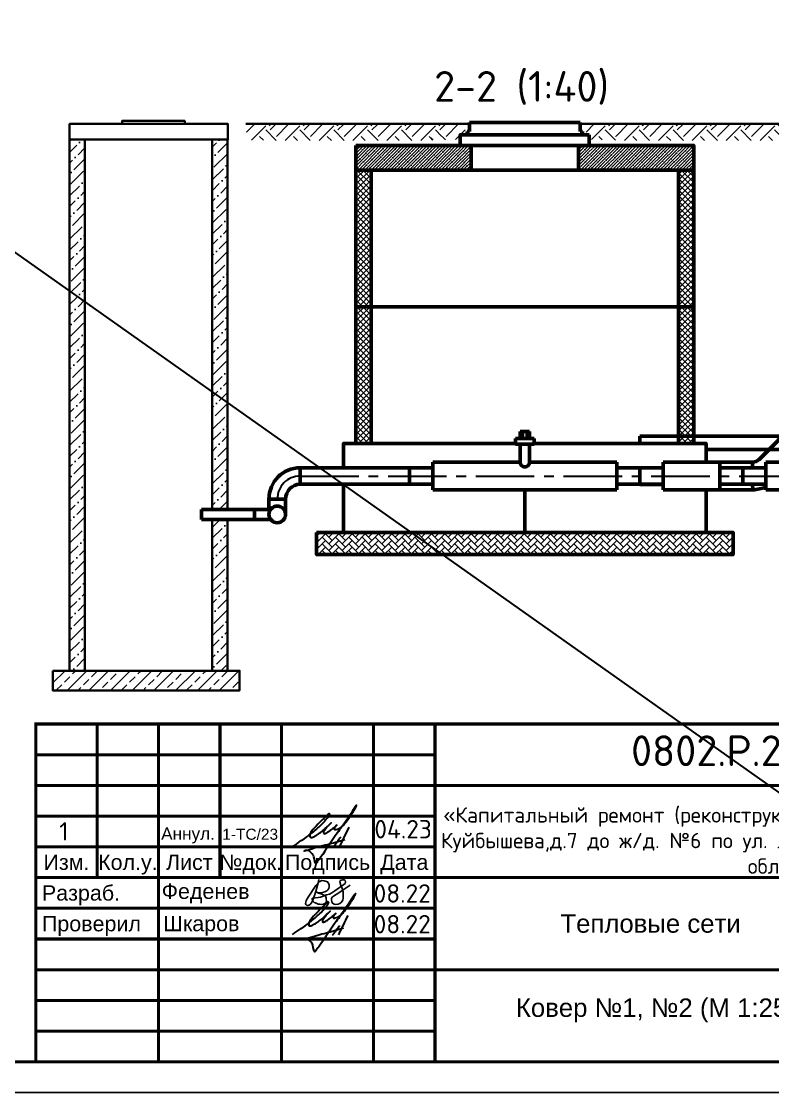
# Model space of a CAD drawing. Header units: metres. Extents: x 1642 to 8476, y 831 to 5441.
# Drawn here: x 4974.2 to 5096.5, y 1173.7 to 1348.1 of the extents above; entities that cross this region are included whole.
import ezdxf
from ezdxf.enums import TextEntityAlignment as Align

# ---------------------------------------------------------------- set-up
doc = ezdxf.new("R2010")
doc.units = ezdxf.units.M
doc.linetypes.add('осевая2', pattern=[28.575, 19.05, -3.175, 3.175, -3.175])
for name, color, linetype, lineweight in [('2 Рамка обычные', 1, 'Continuous', 60), ('3 Оъекты сущ.', 7, 'Continuous', 30), ('9 Размеры на геодезии', 5, 'Continuous', 40), ('Объекты проект.', 1, 'Continuous', 80), ('Осевая', 2, 'осевая2', 30), ('Размерный', 4, 'Continuous', 30), ('Размеры на чертеже', 250, 'Continuous', 25)]:
    doc.layers.add(name, color=color, linetype=linetype, lineweight=lineweight)
doc.layers.add('рамка', color=7, linetype='Continuous')
doc.layers.add('Штриховка', color=7, linetype='Continuous')
doc.styles.add('-ISOCPEUR-', font='isocpeur.ttf')
doc.styles.get("Standard").update_dxf_attribs({"font": 'arial.ttf'})
pattern_1 = [(45, (-78670.4375, 366173.3094), (0, 5.52427173), [3.90625, -3.90625]), (45, (-78671.4733, 366174.345), (0, 5.52427173), [3.90625, -3.90625]), (45, (-78672.509, 366175.381), (0, 5.52427173), [3.90625, -3.90625]), (135, (-78672.509, 366176.0715), (-5.52427173, 6e-16), [3.90625, -3.90625]), (135, (-78671.4733, 366177.1073), (-5.52427173, 6e-16), [3.90625, -3.90625]), (135, (-78670.4375, 366178.143), (-5.52427173, 6e-16), [3.90625, -3.90625])]

# ---------------------------------------------------------------- blocks, each defined once
blk = doc.blocks.new('*U330')
blk.add_lwpolyline([(0, 123), (594, 123), (594, -297), (0, -297)], close=True)
at = {"const_width": 0.5}
blk.add_lwpolyline([(20, 118), (589, 118), (589, -292), (20, -292)], close=True, dxfattribs=at)
for points in [[(404, -292), (404, -237), (589, -237)], [(414, -237), (414, -262)], [(424, -237), (424, -292)], [(434, -237), (434, -262)], [(444, -237), (444, -292)], [(459, -237), (459, -292)], [(469, -237), (469, -292)], [(404, -242), (469, -242)], [(404, -247), (469, -247)], [(469, -247), (589, -247)], [(404, -252), (469, -252)], [(404, -257), (469, -257)], [(404, -262), (589, -262)], [(404, -267), (469, -267)], [(404, -272), (469, -272)], [(404, -277), (469, -277)], [(469, -277), (589, -277)], [(404, -282), (469, -282)], [(404, -287), (469, -287)]]:
    blk.add_lwpolyline(points, dxfattribs=at)
for s, p in [('Изм.', (409, -259.5)), ('Кол.у.', (419, -259.5)), ('Лист', (429, -259.5)), ('№док.', (439, -259.5)), ('Подпись', (451.5, -259.5)), ('Дата', (464, -259.5))]:
    blk.add_text(s, height=2.5).set_placement(p, align=Align.MIDDLE_CENTER)
for s, p in [('Разраб.', (405, -264.5)), ('Проверил', (405, -269.5))]:
    blk.add_text(s, height=2.5).set_placement(p, align=Align.MIDDLE_LEFT)
at = {"insert": (527.34, -255.97), "char_height": 2.5, "width": 124.3112, "attachment_point": 5, "style": '-ISOCPEUR-'}
blk.add_mtext('\\pi3.21545;{\\C7;«Капитальный ремонт (реконструкция) тепловых сетей от ТК-8013 по ул. Куйбышева,д.7 до ж/д. №6 по ул. Луговая в ГО г. Рыбинск Ярославской области».}', dxfattribs=at)
blk.add_attdef('РАЗРАБОТАЛ', text='', height=2.5).set_placement((424.5, -264.22), align=Align.MIDDLE_LEFT)
at = {"flags": 8}
for tag, height, p in [('ДАТА', 2.5, (464.07, -264.4)), ('ЛИСТ', 3, (560.39, -271.92)), ('ЛИСТОВ', 3, (577.89, -271.92))]:
    blk.add_attdef(tag, text='', height=height, dxfattribs=at).set_placement(p, align=Align.MIDDLE_CENTER)
blk.add_attdef('ПРОВЕРИЛ', (424.75, -270.73), '', height=2.5)
for tag, p in [('ТЕПЛОВЫЕ_СЕТИ_001', (489.41, -270.98)), ('ИМЯ_ЧЕРТЕЖА_001', (492.54, -284.68))]:
    blk.add_attdef(tag, p, '', height=3, dxfattribs=at)
at = {"style": '-ISOCPEUR-', "flags": 8}
blk.add_attdef('ФОРМАТ', text='', height=3, dxfattribs=at).set_placement((554.97, -294.75), align=Align.MIDDLE_CENTER)
blk = doc.blocks.new('подпись')
at = {"lineweight": 30}
for points in [[(-0.82, -1.23), (-0.21, -0.8), (0.43, -0.36), (0.86, -0.08), (1.32, 0.25), (2, 0.77), (2.8, 1.4), (3.27, 1.83), (3.84, 2.36), (4.46, 3.07), (5.01, 3.73), (5.08, 3.95), (5.01, 4.03), (4.91, 4), (4.76, 3.88), (4.33, 3.49), (3.4, 2.58), (2.34, 1.43), (1.83, 0.48), (1.87, 0.23), (1.99, 0.16), (2.17, 0.16), (2.41, 0.25), (3.02, 0.6), (3.71, 1.09), (4.34, 1.62), (5.32, 2.55), (4.75, 1.98), (4.27, 1.36), (4.08, 1.05), (4.07, 0.85), (4.11, 0.78), (4.25, 0.78), (4.42, 0.84), (4.78, 1.05), (5.16, 1.3), (5.47, 1.51), (5.72, 1.73), (6.05, 1.99), (6.23, 2.18), (5.94, 1.88), (5.8, 1.63), (5.8, 1.5), (5.89, 1.44), (6.13, 1.46), (6.57, 1.6), (6.9, 1.79), (7.5, 2.39), (8.04, 3.08), (8.61, 3.92), (9.15, 4.76), (9.43, 5.33), (8, 3.26), (6.29, 0.88), (3.58, -3.07), (3.05, -3.8), (2.85, -4.05), (2.49, -2.98), (2.12, -2.39), (1.3, -1.96), (1.02, -2.03), (2.91, -1.44), (4.7, -0.96), (7.51, -0.15)], [(8.19, 1.85), (6.68, -1.27)], [(6.86, 0.23), (5.67, -1.43)]]:
    blk.add_spline(points, degree=3, dxfattribs=at)
blk = doc.blocks.new('Подпись Леха')
at = {"layer": 'рамка'}
blk.add_blockref('подпись', (2.7, 0.11), dxfattribs=at)

msp = doc.modelspace()

# ---------------------------------------------------------------- hatches: boundary and pattern name
h = msp.add_hatch()
h.set_pattern_fill('ANSI36', color=256, scale=0.39375)
h.set_pattern_definition([(45, (1169.8705, 5288.4025), (0.66299547, 2.4309834), [3.12539063, -0.62507813, 0, -0.62507813])])
h.paths.add_polyline_path([(4982.056, 1242.363), (4984.556, 1242.363), (4984.556, 1328.819), (4982.056, 1328.819)])
h = msp.add_hatch()
h.set_pattern_fill('ANSI36', color=256, scale=0.39375)
h.set_pattern_definition([(45, (1197.9549, 5308.2416), (0.66299547, 2.4309834), [3.12539063, -0.62507813, 0, -0.62507813])])
h.paths.add_polyline_path([(5007.774, 1328.819), (5005.274, 1328.819), (5005.274, 1285.018), (5007.774, 1285.018)])
h.paths.add_polyline_path([(5005.274, 1268.612), (5007.774, 1268.612), (5007.774, 1285.018), (5005.274, 1285.018)])
h.paths.add_polyline_path([(5007.774, 1266.987), (5005.274, 1266.987), (5005.274, 1242.363), (5007.774, 1242.363)])
h = msp.add_hatch()
h.set_pattern_fill('ANSI35', scale=0.115)
h.set_pattern_definition([(45, (1819.39045, 716.66), (-0.51636473, 0.51636473), []), (45, (1819.9068, 716.66), (-0.51636473, 0.51636473), [0.9128125, -0.1825625, 0, -0.1825625])])
h.paths.add_polyline_path([(5047.41, 1327.862), (5045.66, 1327.862), (5028.66, 1327.862), (5028.66, 1323.862), (5047.41, 1323.862)])
h.paths.add_polyline_path([(5083.66, 1327.862), (5064.91, 1327.862), (5064.91, 1323.862), (5083.66, 1323.862)])
h = msp.add_hatch()
h.set_pattern_fill('ANSI37', scale=0.20625)
h.set_pattern_definition([(45, (1863.1377, 731.4919), (-0.46304446, 0.46304446), []), (135, (1863.1377, 731.4919), (-0.46304446, -0.46304446), [])])
h.paths.add_polyline_path([(5028.66, 1301.612), (5031.16, 1301.612), (5031.16, 1323.862), (5028.66, 1323.862)])
h.paths.add_polyline_path([(5081.16, 1301.612), (5083.66, 1301.612), (5083.66, 1323.862), (5081.16, 1323.862)])
h = msp.add_hatch()
h.set_pattern_fill('ANSI37', scale=0.20625)
h.set_pattern_definition([(45, (1863.1377, 709.2419), (-0.46304446, 0.46304446), []), (135, (1863.1377, 709.2419), (-0.46304446, -0.46304446), [])])
h.paths.add_polyline_path([(5028.66, 1279.362), (5031.16, 1279.362), (5031.16, 1301.612), (5028.66, 1301.612)])
h.paths.add_polyline_path([(5081.16, 1279.362), (5083.66, 1279.362), (5083.66, 1301.612), (5081.16, 1301.612)])
h = msp.add_hatch()
h.set_pattern_fill('AR-HBONE', scale=0.0075)
h.set_pattern_definition([(45, (1819.39045, 716.66), (0, 1.07763073), [2.286, -0.762]), (135, (1819.9293, 717.1988), (1e-16, 1.07763073), [2.286, -0.762])])
h.paths.add_polyline_path([(5090.059, 1264.862), (5022.261, 1264.862), (5022.261, 1261.265), (5090.059, 1261.265)])
h = msp.add_hatch()
h.set_pattern_fill('ANSI33', color=256, scale=0.39375)
h.set_pattern_definition([(45, (1169.8705, 5270.188), (-1.7679879, 1.7679879), []), (45, (1171.6384, 5270.188), (-1.7679879, 1.7679879), [1.25015625, -0.6250781])])
h.paths.add_polyline_path([(4979.299, 1242.363), (4979.299, 1239.154), (5009.717, 1239.154), (5009.717, 1242.363)])
at = {"layer": 'Штриховка'}
h = msp.add_hatch(dxfattribs=at)
h.set_pattern_fill('EARTH', color=256, scale=15.625, angle=45, style=0)
h.set_pattern_definition(pattern_1)
h.paths.add_polyline_path([(5010.744, 1331.068), (5010.827, 1330.939), (5010.897, 1328.758), (5010.8, 1328.931)])
h.paths.add_polyline_path([(5015.454, 1331.21), (5010.77, 1331.199), (5010.8, 1328.732), (5015.454, 1328.691)])
h.paths.add_polyline_path([(5044.251, 1331.278), (5015.454, 1331.278), (5015.454, 1328.691), (5040.187, 1328.691)])
h.paths.add_polyline_path([(5047.176, 1331.362), (5044.605, 1331.362), (5040.187, 1328.691), (5045.304, 1328.831)])
h = msp.add_hatch(dxfattribs=at)
h.set_pattern_fill('EARTH', color=256, scale=15.625, angle=45, style=0)
h.set_pattern_definition(pattern_1)
h.paths.add_polyline_path([(5101.576, 1331.068), (5101.493, 1330.939), (5101.423, 1328.758), (5101.521, 1328.931)])
h.paths.add_polyline_path([(5096.866, 1331.21), (5101.55, 1331.199), (5101.521, 1328.732), (5096.866, 1328.691)])
h.paths.add_polyline_path([(5068.069, 1331.278), (5096.866, 1331.278), (5096.866, 1328.691), (5072.133, 1328.691)])
h.paths.add_polyline_path([(5065.144, 1331.362), (5067.716, 1331.362), (5072.133, 1328.691), (5067.016, 1328.831)])

# ---------------------------------------------------------------- linework, layer by layer
at = {"color": 18, "lineweight": 35, "true_color": 0x000000}
msp.add_line((4572.54, 1593.682), (5166.54, 1173.682), dxfattribs=at)
at = {"color": 5, "lineweight": 60}
for p, q in [((5056.16, 1280.186), (5054.633, 1280.186)), ((5054.633, 1280.186), (5054.633, 1279.231)), ((5055.396, 1280.186), (5055.396, 1281.299)), ((5056.16, 1281.299), (5055.396, 1281.299)), ((5055.778, 1281.299), (5055.778, 1280.186)), ((5056.924, 1281.299), (5056.16, 1281.299)), ((5057.687, 1280.186), (5056.16, 1280.186)), ((5056.542, 1281.299), (5056.542, 1280.186)), ((5056.924, 1280.186), (5056.924, 1281.299)), ((5057.687, 1279.231), (5057.687, 1280.186)), ((5054.633, 1279.231), (5057.687, 1279.231)), ((5055.396, 1279.231), (5055.396, 1276.299)), ((5056.924, 1279.231), (5056.924, 1276.299)), ((5037.41, 1275.399), (5019.601, 1275.399)), ((5019.601, 1272.699), (5019.601, 1275.399)), ((5037.41, 1275.399), (5037.41, 1272.699)), ((5037.41, 1275.399), (5037.41, 1272.699)), ((5041.16, 1275.399), (5037.41, 1275.399)), ((5037.41, 1275.399), (5037.41, 1272.699)), ((5037.41, 1275.399), (5037.41, 1272.699)), ((5037.41, 1272.699), (5037.41, 1275.399)), ((5041.16, 1276.299), (5041.16, 1271.799)), ((5055.396, 1276.299), (5041.16, 1276.299)), ((5071.16, 1276.299), (5056.924, 1276.299)), ((5071.16, 1276.299), (5071.16, 1271.799)), ((5071.16, 1275.399), (5074.91, 1275.399)), ((5074.908, 1275.397), (5074.908, 1272.697)), ((5074.908, 1275.397), (5078.658, 1275.397)), ((5074.91, 1275.399), (5074.91, 1272.699)), ((5074.91, 1275.399), (5074.91, 1272.699)), ((5074.91, 1275.399), (5074.91, 1272.699)), ((5074.91, 1275.399), (5074.91, 1272.699)), ((5087.908, 1276.299), (5078.658, 1276.297)), ((5078.658, 1276.297), (5078.658, 1271.797)), ((5087.908, 1276.299), (5087.908, 1271.799)), ((5087.908, 1275.399), (5091.658, 1275.399)), ((5091.658, 1275.399), (5091.658, 1272.699)), ((5037.41, 1272.699), (5019.601, 1272.699)), ((5037.41, 1272.699), (5041.16, 1272.699)), ((5071.16, 1271.799), (5041.16, 1271.799)), ((5074.91, 1272.699), (5071.16, 1272.699)), ((5078.658, 1272.697), (5074.908, 1272.697)), ((5078.658, 1271.797), (5087.908, 1271.797)), ((5091.658, 1272.699), (5087.908, 1272.699)), ((5014.501, 1270.299), (5014.501, 1268.612)), ((5014.501, 1270.299), (5017.201, 1270.299)), ((5017.201, 1270.299), (5017.201, 1267.799)), ((5012.143, 1268.612), (5003.536, 1268.612)), ((5003.536, 1268.612), (5003.536, 1266.987)), ((5012.143, 1268.612), (5012.143, 1266.987)), ((5012.143, 1268.612), (5014.773, 1268.612)), ((5012.143, 1266.987), (5003.536, 1266.987)), ((5012.143, 1266.987), (5014.773, 1266.987))]:
    msp.add_line(p, q, dxfattribs=at)
msp.add_lwpolyline([(5022.608, 1208.371), (5022.508, 1207.849), (5022.299, 1206.992), (5021.982, 1205.911), (5021.518, 1204.75), (5021.2, 1204.279), (5021.006, 1204.18), (5020.812, 1204.156), (5020.624, 1204.18), (5020.527, 1204.292), (5020.478, 1204.475), (5020.483, 1204.684), (5020.58, 1204.945), (5020.883, 1205.505), (5022.157, 1207.419), (5022.654, 1207.993), (5023.104, 1208.187), (5023.484, 1208.179), (5024.05, 1208.016), (5024.314, 1207.543), (5024.29, 1207.155), (5024.233, 1206.892), (5024.117, 1206.708), (5023.913, 1206.524), (5023.602, 1206.368), (5023.243, 1206.267), (5022.932, 1206.208), (5022.666, 1206.218), (5022.408, 1206.227), (5022.171, 1206.339), (5022.113, 1206.356), (5022.369, 1206.246), (5022.576, 1206.157), (5022.768, 1206.089), (5023.088, 1205.997), (5023.313, 1205.891), (5023.523, 1205.792), (5023.661, 1205.696), (5023.812, 1205.425), (5023.836, 1205.175), (5023.859, 1204.928), (5023.805, 1204.683), (5023.609, 1204.465), (5023.367, 1204.355), (5023.07, 1204.324), (5022.781, 1204.34), (5022.537, 1204.353), (5022.312, 1204.457), (5022.074, 1204.567), (5021.891, 1204.651), (5021.781, 1204.754), (5021.642, 1204.883), (5021.558, 1205.094), (5021.563, 1205.284), (5021.675, 1205.348), (5022.008, 1205.382), (5022.508, 1205.433), (5022.917, 1205.519), (5023.21, 1205.58), (5023.46, 1205.69), (5023.895, 1205.846), (5024.369, 1206.007), (5024.731, 1206.178), (5024.931, 1206.32), (5025.23, 1206.531), (5025.628, 1206.814), (5026.012, 1207.085), (5026.309, 1207.296), (5026.674, 1207.554), (5026.928, 1207.734), (5026.981, 1207.977), (5026.926, 1208.181), (5026.754, 1208.29), (5026.504, 1208.306), (5026.253, 1208.275), (5026.102, 1208.182), (5026.048, 1208.001), (5026.077, 1207.8), (5026.151, 1207.58), (5026.327, 1207.184), (5026.518, 1206.636), (5026.567, 1206.372), (5026.581, 1206.054), (5026.598, 1205.317), (5026.551, 1204.98), (5026.308, 1204.659), (5026.065, 1204.448), (5025.752, 1204.354), (5025.407, 1204.307), (5025.101, 1204.346), (5024.866, 1204.495), (5024.741, 1204.753), (5024.67, 1205.051), (5024.709, 1205.333), (5024.874, 1205.552), (5026.018, 1206.289), (5026.449, 1206.594), (5027.256, 1207.119), (5027.73, 1207.427)])
msp.add_circle((5015.851, 1267.799), 1.35, dxfattribs=at)
for centre, radius, start, end in [((5019.601, 1270.299), 5.1, 90, 180), ((5056.16, 1276.296), 0.764, 179.7275, 0.2725), ((5019.601, 1270.299), 2.4, 90, 180)]:
    msp.add_arc(centre, radius, start, end, dxfattribs=at)
at = {"layer": '2 Рамка обычные', "color": 7}
for p, q in [((5047.176, 1330.112), (5047.176, 1331.612)), ((5047.176, 1331.612), (5065.144, 1331.612)), ((5065.144, 1330.112), (5065.144, 1331.612)), ((5046.785, 1329.612), (5046.785, 1330.112)), ((5046.785, 1330.112), (5047.176, 1330.112)), ((5047.41, 1329.612), (5046.785, 1329.612)), ((5047.41, 1329.612), (5064.91, 1329.612)), ((5064.91, 1329.612), (5065.535, 1329.612)), ((5065.535, 1330.112), (5065.144, 1330.112)), ((5065.535, 1329.612), (5065.535, 1330.112)), ((5047.41, 1327.862), (5064.91, 1327.862)), ((5028.66, 1323.862), (5083.66, 1323.862)), ((5028.66, 1323.862), (5028.66, 1301.612)), ((5031.16, 1323.862), (5031.16, 1301.612)), ((5081.16, 1323.862), (5081.16, 1301.612)), ((5083.66, 1323.862), (5083.66, 1301.612)), ((5028.66, 1301.612), (5083.66, 1301.612)), ((5028.66, 1301.612), (5083.66, 1301.612)), ((5028.66, 1301.612), (5028.66, 1279.362)), ((5031.16, 1301.612), (5031.16, 1279.362)), ((5081.16, 1301.612), (5081.16, 1279.362)), ((5083.66, 1301.612), (5083.66, 1279.362)), ((5028.66, 1279.362), (5054.633, 1279.362)), ((5057.687, 1279.362), (5083.66, 1279.362))]:
    msp.add_line(p, q, dxfattribs=at)
for points in [[(5066.66, 1329.612), (5045.66, 1329.612), (5045.66, 1327.862), (5066.66, 1327.862)], [(5028.66, 1327.862), (5083.66, 1327.862), (5083.66, 1323.862), (5028.66, 1323.862)], [(5047.41, 1323.862), (5064.91, 1323.862), (5064.91, 1327.862), (5047.41, 1327.862)], [(5022.261, 1264.862), (5090.059, 1264.862), (5090.059, 1261.265), (5022.261, 1261.265)]]:
    msp.add_lwpolyline(points, close=True, dxfattribs=at)
for points in [[(5026.66, 1275.399), (5026.66, 1279.362), (5054.633, 1279.362)], [(5057.687, 1279.362), (5085.66, 1279.362), (5085.66, 1276.299)], [(5056.16, 1271.799), (5056.16, 1264.862), (5026.66, 1264.862), (5026.66, 1272.699)], [(5085.66, 1271.799), (5085.66, 1264.862), (5056.16, 1264.862), (5056.16, 1271.799)]]:
    msp.add_lwpolyline(points, dxfattribs=at)
at = {"layer": '9 Размеры на геодезии', "color": 0, "linetype": 'ByBlock'}
for p, q in [((5047.176, 1331.362), (5010.763, 1331.362)), ((5065.144, 1331.362), (5101.557, 1331.362)), ((4984.556, 1328.819), (5005.274, 1328.819))]:
    msp.add_line(p, q, dxfattribs=at)
for points in [[(4982.056, 1328.819), (5007.828, 1328.819), (5007.828, 1331.362), (4982.056, 1331.362)], [(4990.605, 1331.362), (5000.787, 1331.362), (5000.787, 1331.864), (4990.605, 1331.864)], [(4982.056, 1328.819), (4984.556, 1328.819), (4984.556, 1242.363), (4982.056, 1242.363)], [(4979.299, 1242.363), (5009.717, 1242.363), (5009.717, 1239.154), (4979.299, 1239.154)]]:
    msp.add_lwpolyline(points, close=True, dxfattribs=at)
for points in [[(5005.274, 1268.612), (5005.274, 1328.819), (5007.774, 1328.819), (5007.774, 1268.612)], [(5007.774, 1266.987), (5007.774, 1242.363), (5005.274, 1242.363), (5005.274, 1266.987)]]:
    msp.add_lwpolyline(points, dxfattribs=at)
at = {"layer": 'Объекты проект.', "lineweight": 60}
for p, q in [((5100.442, 1282.944), (5094.294, 1276.743)), ((5078.66, 1276.299), (5093.255, 1276.299)), ((5093.239, 1275.399), (5093.235, 1276.299)), ((5078.66, 1271.799), (5093.255, 1271.799)), ((5093.255, 1271.799), (5093.251, 1272.699))]:
    msp.add_line(p, q, dxfattribs=at)
at = {"layer": 'Объекты проект.', "color": 6, "lineweight": 60, "true_color": 0xff00ff}
for p, q in [((5098.055, 1280.537), (5074.91, 1280.537)), ((5074.91, 1280.537), (5074.91, 1279.362))]:
    msp.add_line(p, q, dxfattribs=at)
at = {"layer": 'Объекты проект.', "color": 4, "lineweight": 60}
msp.add_line((5107.158, 1278.362), (5085.66, 1278.362), dxfattribs=at)
at = {"layer": 'Объекты проект.', "color": 5, "lineweight": 60}
for p, q in [((5074.91, 1275.399), (5074.91, 1272.699)), ((5078.66, 1275.399), (5074.91, 1275.399)), ((5074.91, 1275.399), (5074.91, 1272.699)), ((5078.66, 1276.299), (5078.66, 1271.799)), ((5091.658, 1275.399), (5091.658, 1272.699)), ((5095.408, 1275.399), (5091.658, 1275.399)), ((5091.658, 1275.399), (5091.658, 1272.699)), ((5095.408, 1276.299), (5110.003, 1276.299)), ((5095.408, 1276.299), (5095.408, 1271.799)), ((5074.91, 1272.699), (5078.66, 1272.699)), ((5091.658, 1272.699), (5095.408, 1272.699)), ((5095.408, 1272.283), (5095.408, 1271.799)), ((5095.408, 1271.799), (5110.003, 1271.799))]:
    msp.add_line(p, q, dxfattribs=at)
at = {"layer": 'Объекты проект.', "lineweight": 60}
for centre, radius, start, end in [((5093.196, 1277.878), 1.579, 271.43253, 314.05879), ((5092.814, 1278.789), 7.003, 273.60635, 291.7411)]:
    msp.add_arc(centre, radius, start, end, dxfattribs=at)
at = {"layer": 'Осевая', "color": 3, "ltscale": 0.5}
msp.add_line((5019.601, 1274.049), (5109.993, 1274.049), dxfattribs=at)
msp.add_arc((5019.601, 1270.299), 3.75, 90, 180, dxfattribs=at)

# ---------------------------------------------------------------- block references
for p in [(5016.629, 1214.943), (5016.448, 1200.546)]:
    msp.add_blockref('Подпись Леха', p)
at = {"layer": 'Размеры на чертеже', "lineweight": 90}
ref = msp.add_blockref('*U330', (4572.54, 1470.682), dxfattribs=at)
ref.add_attrib('ИМЯ_ЧЕРТЕЖА_001', 'Ковер №1, №2 (М 1:25)', (5054.698, 1186.002), dxfattribs={"layer": '0', "height": 3, "flags": 8})
ref.add_attrib('ТЕПЛОВЫЕ_СЕТИ_001', 'Тепловые сети', (5061.951, 1199.707), dxfattribs={"layer": '0', "height": 3, "flags": 8})
ref.add_attrib('РАЗРАБОТАЛ', 'Феденев', dxfattribs={"layer": '0', "height": 2.5}).set_placement((4997.041, 1206.458), align=Align.MIDDLE_LEFT)
ref.add_attrib('ПРОВЕРИЛ', 'Шкаров', (4997.289, 1199.953), dxfattribs={"layer": '0', "height": 2.5})

# ---------------------------------------------------------------- texts
at = {"insert": (5073.449, 1231.832), "char_height": 5, "width": 38.55785, "attachment_point": 1, "style": '-ISOCPEUR-'}
msp.add_mtext('0802.Р.22-ТС.1', dxfattribs=at)
at = {"layer": '3 Оъекты сущ.', "style": '-ISOCPEUR-'}
msp.add_text('2-2 (1:40)', height=5, dxfattribs=at).set_placement((5055.629, 1337.48), align=Align.MIDDLE_CENTER)
at = {"layer": 'Размерный', "color": 0, "style": '-ISOCPEUR-'}
for s, p in [('1', (4980.375, 1214.709)), ('04.23', (5031.667, 1215.056)), ('08.22', (5031.548, 1204.599)), ('08.22', (5031.548, 1199.599))]:
    msp.add_text(s, height=3, dxfattribs=at).set_placement(p)
at = {"layer": 'Размерный', "color": 0}
for s, height, p in [('Аннул.', 2, (4996.957, 1214.835)), ('1-ТС/23', 1.8, (5006.905, 1214.835))]:
    msp.add_text(s, height=height, dxfattribs=at).set_placement(p)

doc.saveas('drawing.dxf')
